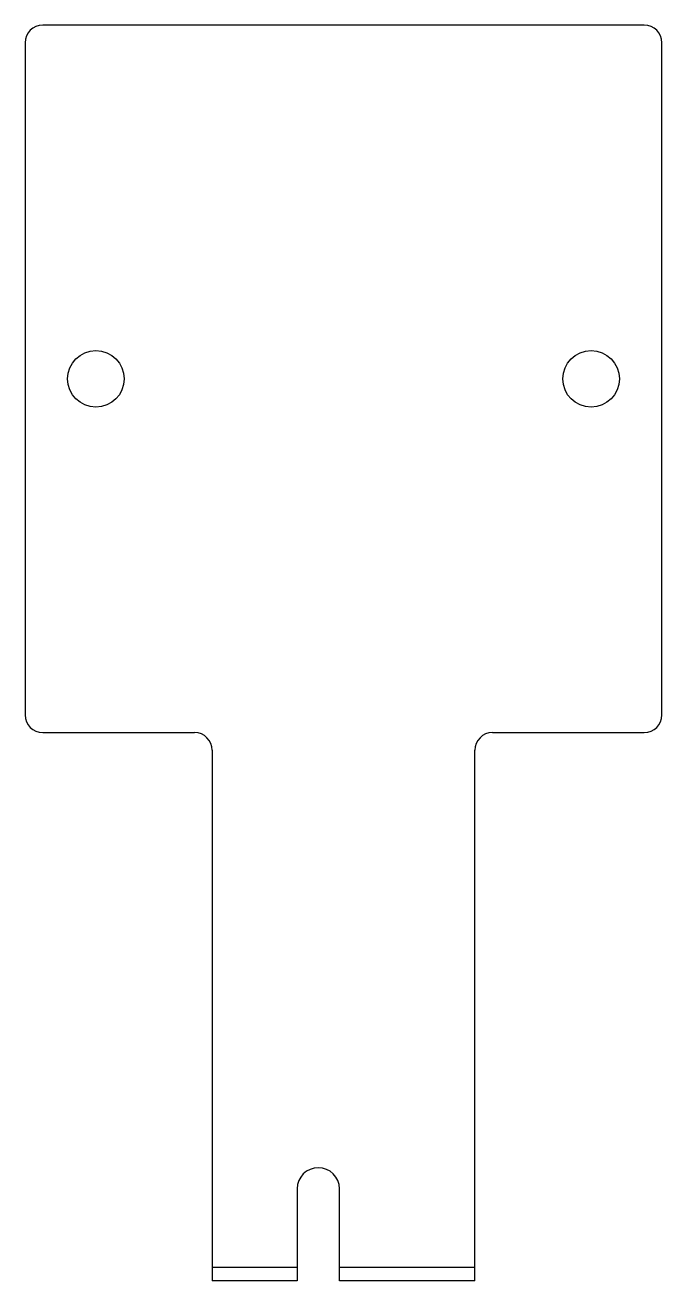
# Model space of a CAD drawing. Header units: millimetres. Extents: x -18 to 18, y -15.5 to 55.5.
import ezdxf

# ---------------------------------------------------------------- set-up
doc = ezdxf.new("R2010")
doc.units = ezdxf.units.MM

msp = doc.modelspace()

# ---------------------------------------------------------------- linework, layer by layer
at = {"color": 7, "linetype": 'Continuous', "lineweight": 25}
for p, q in [((17, 55.5), (-17, 55.5)), ((-18, 54.5), (-18, 16.5)), ((18, 16.5), (18, 54.5)), ((-17, 15.5), (-8.425, 15.5)), ((8.425, 15.5), (17, 15.5)), ((-7.425, 14.5), (-7.425, -15.5)), ((7.425, -15.5), (7.425, 14.5)), ((-2.625, -10.3), (-2.625, -15.5)), ((-0.225, -15.5), (-0.225, -10.3)), ((-7.425, -14.721), (-2.625, -14.721)), ((-0.225, -14.721), (7.425, -14.721)), ((-2.625, -15.5), (-7.425, -15.5)), ((7.425, -15.5), (-0.225, -15.5))]:
    msp.add_line(p, q, dxfattribs=at)
for centre in [(-14, 35.5), (14, 35.5)]:
    msp.add_circle(centre, 1.6, dxfattribs=at)
for centre, radius, start, end in [((-17, 54.5), 1, 90, 180), ((17, 54.5), 1, 0, 90), ((-17, 16.5), 1, 180, 270), ((17, 16.5), 1, 270, 0), ((-8.425, 14.5), 1, 0, 90), ((8.425, 14.5), 1, 90, 180), ((-1.425, -10.3), 1.2, 0, 180)]:
    msp.add_arc(centre, radius, start, end, dxfattribs=at)

doc.saveas('drawing.dxf')
